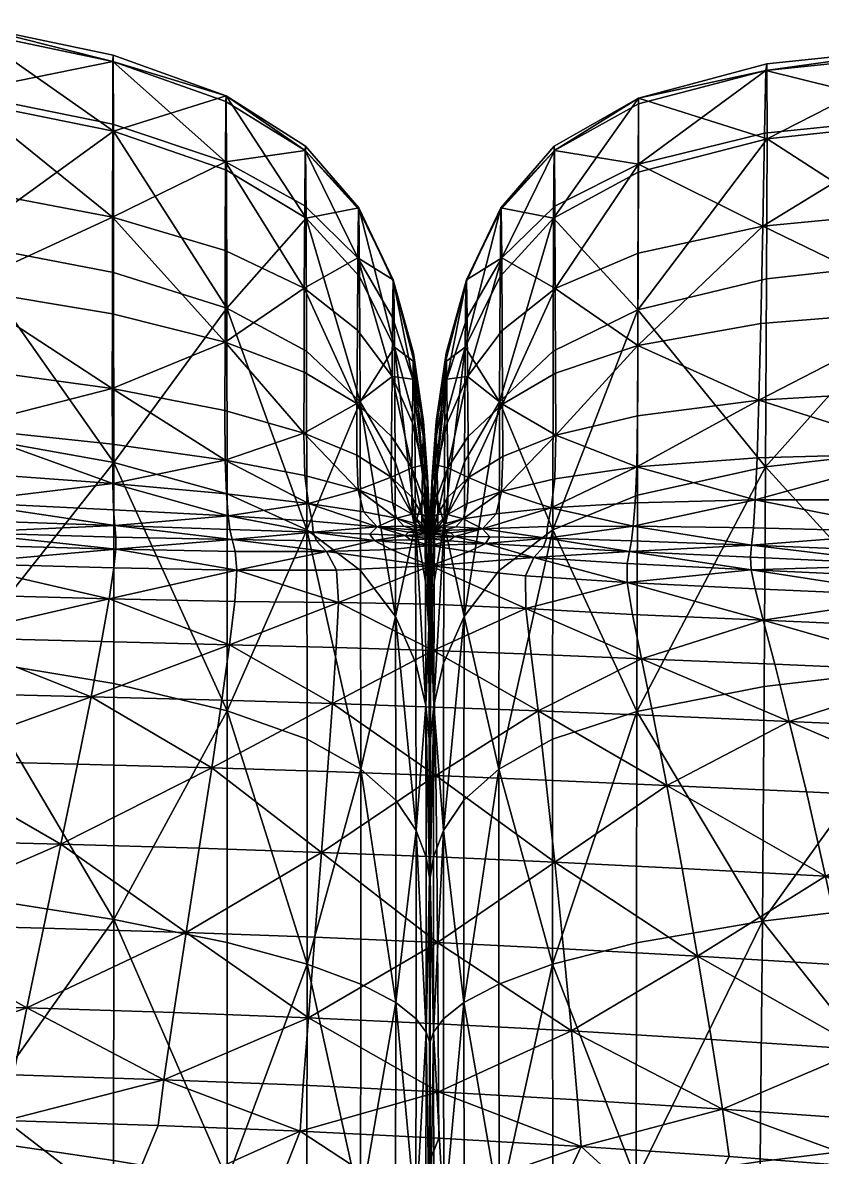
# Model space of a CAD drawing. Header units: millimetres. Extents: x -7995 to 5903, y -544 to 668.
# Drawn here: x 1129.1 to 1269.7, y 457.8 to 657.3 of the extents above; entities that cross this region are included whole.
import ezdxf

# ---------------------------------------------------------------- set-up
doc = ezdxf.new("R2010")
doc.units = ezdxf.units.MM
doc.layers.get('0').update_dxf_attribs({"true_color": 0x57e1c6})

msp = doc.modelspace()

# ---------------------------------------------------------------- meshes
at = {"color": 121, "true_color": 0xa6e5e5}
mesh = msp.add_polyface(dxfattribs=at)
corners = [(1117.78, 610.67, 625.95), (1117.8, 628.29, 657.15), (1144.89, 623.15, 656.39), (1144.86, 606.12, 626.14), (1117.81, 645, 697.19), (1144.92, 639.47, 695.36), (1164.76, 632.88, 693.84), (1164.71, 617.28, 656.11), (1164.67, 601.17, 626.94), (1117.85, 657.33, 789.76), (1144.99, 651.62, 785.64), (1144.95, 650.49, 739.59), (1117.83, 656.21, 742.57), (1164.87, 644.48, 781.3), (1164.81, 643.46, 736.7), (1117.88, 573, 596.82), (1118, 569.82, 599.42), (1082.18, 571.15, 598.3), (1117.87, 643.78, 835.24), (1145.03, 638.26, 830.04), (1117.89, 618.6, 876.77), (1145.06, 613.39, 870.6), (1164.99, 607.11, 863.38), (1164.93, 631.4, 824.21), (1145.09, 580.01, 905.16), (1165.04, 574.46, 896.73), (1117.9, 584.86, 912.11), (1145.05, 571.69, 598.64), (1145.29, 568.88, 601.01), (1117.81, 578.29, 595.36), (1144.92, 576.29, 597.14), (1117.78, 586.06, 597.86), (1144.85, 583.22, 599.34), (1164.7, 580.42, 601.6), (1164.93, 574.46, 599.7), (1165.23, 570.6, 601.14), (1144.84, 592.99, 608.06), (1117.78, 596.72, 607.12), (1164.64, 589.11, 609.72), (1178.52, 585.17, 612.42)]
mesh.append_faces([[corners[k] for k in face] for face in [(0, 1, 2), (2, 3, 0), (4, 5, 2), (2, 1, 4), (6, 7, 2), (2, 5, 6), (8, 3, 2), (2, 7, 8), (9, 10, 11), (11, 12, 9), (13, 14, 11), (11, 10, 13), (6, 5, 11), (11, 14, 6), (4, 12, 11), (11, 5, 4), (15, 16, 17), (9, 18, 19), (19, 10, 9), (20, 21, 19), (19, 18, 20), (22, 23, 19), (19, 21, 22), (13, 10, 19), (19, 23, 13), (22, 21, 24), (24, 25, 22), (20, 26, 24), (24, 21, 20), (15, 27, 28), (15, 29, 30), (30, 27, 15), (31, 32, 30), (30, 29, 31), (33, 34, 30), (30, 32, 33), (35, 27, 30), (30, 34, 35), (0, 3, 36), (36, 37, 0), (8, 38, 36), (36, 3, 8), (33, 32, 36), (36, 38, 33), (31, 37, 36), (36, 32, 31), (33, 38, 39), (39, 38, 8)]], dxfattribs={"vtx2": -1, "color": 121})
mesh = msp.add_polyface(dxfattribs=at)
corners = [(1292.48, 653.5, 789.64), (1292.63, 640.41, 834.99), (1337.51, 641.5, 838.96), (1292.49, 615.91, 876.38), (1336.49, 585.18, 916.01), (1292.09, 582.91, 911.57), (1291.49, 544.34, 938.37), (1292, 652.26, 742.52), (1259.79, 648.91, 739.57), (1259.96, 650.08, 785.59), (1291.28, 641.11, 697.18), (1259.54, 637.89, 695.35), (1237.37, 632.47, 693.84), (1237.38, 644.09, 781.29), (1289.52, 606.9, 625.95), (1258.88, 604.41, 626.14), (1259.22, 621.56, 656.39), (1290.42, 624.52, 657.15), (1237.28, 600.56, 626.94), (1286.69, 567.72, 596.82), (1287.24, 573.4, 595.36), (1326.63, 572.63, 594.16), (1287.91, 581.63, 597.86), (1329.46, 593.06, 606.58), (1288.68, 592.7, 607.12), (1259.99, 636.91, 829.94), (1237.34, 631.07, 824.19), (1237.27, 606.84, 863.34), (1259.9, 612.31, 870.45), (1259.72, 579.23, 904.94), (1336.19, 652.95, 745.23), (1332.98, 625.34, 658.05), (1257.59, 568.47, 598.64), (1257.92, 573.44, 597.14), (1236.45, 568.78, 601.14), (1237.09, 579.21, 601.6), (1258.24, 580.8, 599.34), (1258.55, 590.97, 608.06)]
mesh.append_faces([[corners[k] for k in face] for face in [(0, 1, 2), (2, 1, 3), (4, 5, 6), (3, 5, 4), (0, 7, 8), (8, 9, 0), (10, 11, 8), (8, 7, 10), (8, 11, 12), (13, 9, 8), (14, 15, 16), (16, 17, 14), (16, 15, 18), (12, 11, 16), (10, 17, 16), (16, 11, 10), (19, 20, 21), (21, 20, 22), (23, 24, 14), (22, 24, 23), (0, 9, 25), (25, 1, 0), (13, 26, 25), (25, 9, 13), (27, 28, 25), (25, 26, 27), (3, 1, 25), (25, 28, 3), (6, 5, 29), (3, 28, 29), (29, 5, 3), (29, 28, 27), (30, 7, 0), (10, 7, 30), (14, 17, 31), (31, 17, 10), (19, 32, 33), (33, 20, 19), (33, 32, 34), (35, 36, 33), (22, 20, 33), (33, 36, 22), (14, 24, 37), (37, 15, 14), (22, 36, 37), (37, 24, 22), (37, 36, 35), (18, 15, 37)]], dxfattribs={"vtx2": -1, "color": 121})
mesh = msp.add_polyface(dxfattribs=at)
corners = [(1213.49, 590.25, 631.77), (1213.42, 603.23, 658.38), (1222.75, 610.58, 656.66), (1222.8, 595.71, 628.7), (1213.34, 616, 693.03), (1222.68, 625.09, 692.95), (1237.37, 632.47, 693.84), (1237.34, 616.8, 656.11), (1237.28, 600.56, 626.94), (1213.14, 624.75, 773.22), (1222.52, 635.62, 777.05), (1222.6, 634.88, 734.21), (1237.38, 644.09, 781.29), (1237.39, 643.06, 736.7), (1259.79, 648.91, 739.57), (1259.22, 621.56, 656.39), (1222.44, 622.96, 818.13), (1212.94, 590.63, 847.5), (1222.36, 599.58, 855.53), (1237.27, 606.84, 863.34), (1237.34, 631.07, 824.19), (1222.3, 568.14, 887.34), (1237.18, 574.27, 896.67), (1259.72, 579.23, 904.94), (1209.92, 568.32, 609.09), (1221.36, 568.73, 604.41), (1221.18, 566.69, 605.43), (1236.45, 568.78, 601.14), (1236.8, 572.92, 599.7), (1257.92, 573.44, 597.14), (1237.09, 579.21, 601.6), (1222.01, 572, 603.24), (1213.26, 574.9, 609.6), (1222.65, 577.14, 604.91), (1222.84, 584.8, 612.42), (1213.54, 581.07, 616.49), (1237.23, 588.22, 609.72), (1258.55, 590.97, 608.06)]
mesh.append_faces([[corners[k] for k in face] for face in [(0, 1, 2), (2, 3, 0), (4, 5, 2), (2, 1, 4), (6, 7, 2), (2, 5, 6), (8, 3, 2), (2, 7, 8), (9, 10, 11), (12, 13, 11), (11, 10, 12), (6, 5, 11), (11, 13, 6), (11, 5, 4), (6, 13, 14), (14, 13, 12), (8, 7, 15), (15, 7, 6), (16, 10, 9), (17, 18, 16), (19, 20, 16), (16, 18, 19), (12, 10, 16), (16, 20, 12), (19, 18, 21), (21, 22, 19), (21, 18, 17), (19, 22, 23), (24, 25, 26), (26, 25, 27), (27, 28, 29), (29, 28, 30), (31, 25, 24), (32, 33, 31), (30, 28, 31), (31, 33, 30), (27, 25, 31), (31, 28, 27), (0, 3, 34), (34, 35, 0), (8, 36, 34), (34, 3, 8), (30, 33, 34), (34, 36, 30), (32, 35, 34), (34, 33, 32), (30, 36, 37), (37, 36, 8)]], dxfattribs={"vtx2": -1, "color": 121})
mesh = msp.add_polyface(dxfattribs=at)
corners = [(1187.87, 590.34, 631.77), (1178.56, 595.89, 628.7), (1178.61, 610.66, 656.66), (1187.94, 603.27, 658.38), (1164.67, 601.17, 626.94), (1164.71, 617.28, 656.11), (1164.76, 632.88, 693.84), (1178.68, 625.11, 692.95), (1188.02, 616.01, 693.03), (1188.21, 624.75, 773.22), (1188.11, 624.52, 732.41), (1178.75, 634.88, 734.21), (1178.84, 635.62, 777.05), (1164.81, 643.46, 736.7), (1164.87, 644.48, 781.3), (1188.42, 590.63, 847.5), (1179, 599.58, 855.53), (1179.06, 568.14, 887.34), (1188.49, 560.97, 877.49), (1164.99, 607.11, 863.38), (1165.04, 574.46, 896.73), (1178.92, 622.96, 818.13), (1188.32, 612.67, 812.17), (1164.93, 631.4, 824.21), (1187.82, 581.25, 616.49), (1178.52, 585.17, 612.42), (1188.1, 575.18, 609.6), (1178.71, 577.71, 604.91), (1164.7, 580.42, 601.6), (1179.35, 572.76, 603.24), (1189.03, 571.3, 608.16), (1191.44, 568.66, 609.09), (1165.23, 570.6, 601.14), (1164.93, 574.46, 599.7), (1180, 569.65, 604.41), (1193.9, 577.43, 622.24), (1194.03, 595.1, 661.62), (1194.23, 612.13, 731.63), (1194.46, 600.27, 806.67)]
mesh.append_faces([[corners[k] for k in face] for face in [(0, 1, 2), (2, 3, 0), (4, 5, 2), (2, 1, 4), (6, 7, 2), (2, 5, 6), (8, 3, 2), (2, 7, 8), (9, 10, 11), (11, 12, 9), (8, 7, 11), (11, 10, 8), (6, 13, 11), (11, 7, 6), (14, 12, 11), (11, 13, 14), (15, 16, 17), (17, 18, 15), (19, 20, 17), (17, 16, 19), (9, 12, 21), (21, 22, 9), (14, 23, 21), (21, 12, 14), (19, 16, 21), (21, 23, 19), (15, 22, 21), (21, 16, 15), (0, 24, 25), (25, 1, 0), (26, 27, 25), (25, 24, 26), (25, 27, 28), (4, 1, 25), (29, 30, 31), (32, 33, 29), (29, 34, 32), (28, 27, 29), (29, 33, 28), (26, 30, 29), (29, 27, 26), (35, 24, 0), (26, 24, 35), (0, 3, 36), (36, 3, 8), (37, 10, 9), (8, 10, 37), (9, 22, 38), (38, 22, 15)]], dxfattribs={"vtx2": -1, "color": 121})
mesh = msp.add_polyface(dxfattribs=at)
corners = [(1222.6, 634.88, 734.21), (1213.25, 624.52, 732.41), (1213.14, 624.75, 773.22), (1213.34, 616, 693.03), (1213.04, 612.67, 812.17), (1222.44, 622.96, 818.13), (1212.94, 590.63, 847.5), (1194.03, 595.1, 661.62), (1193.96, 584.58, 636.5), (1187.87, 590.34, 631.77), (1188.02, 616.01, 693.03), (1194.12, 605.46, 694.4), (1197.71, 594.63, 696.52), (1197.62, 586.94, 665.64), (1197.54, 579.06, 642.02), (1188.21, 624.75, 773.22), (1194.34, 611.58, 770.12), (1194.23, 612.13, 731.63), (1197.93, 597.72, 767.7), (1197.82, 599.2, 731.57), (1199.59, 587.18, 731.91), (1199.5, 584.65, 698.87), (1199.7, 584.79, 765.89), (1199.41, 579.54, 669.74), (1194.46, 600.27, 806.67), (1188.42, 590.63, 847.5), (1194.57, 580.08, 839.72), (1198.05, 587.26, 801.83), (1207.02, 611.58, 770.12), (1206.9, 600.27, 806.67), (1203.43, 597.72, 767.7), (1203.31, 587.26, 801.83), (1206.79, 580.08, 839.72), (1207.13, 612.13, 731.63), (1207.23, 605.46, 694.4), (1203.65, 594.62, 696.52), (1203.54, 599.2, 731.57), (1213.49, 590.25, 631.77), (1207.4, 584.55, 636.5), (1207.32, 595.09, 661.62), (1213.42, 603.23, 658.38), (1203.74, 586.93, 665.64), (1201.95, 579.54, 669.74), (1201.77, 587.18, 731.91), (1201.66, 584.79, 765.89), (1201.86, 584.65, 698.87)]
mesh.append_faces([[corners[k] for k in face] for face in [(0, 1, 2), (3, 1, 0), (2, 4, 5), (5, 4, 6), (7, 8, 9), (10, 11, 7), (12, 13, 7), (7, 11, 12), (7, 13, 14), (15, 16, 17), (18, 19, 17), (17, 16, 18), (12, 11, 17), (17, 19, 12), (17, 11, 10), (12, 19, 20), (20, 21, 12), (18, 22, 20), (20, 19, 18), (23, 13, 12), (24, 16, 15), (25, 26, 24), (18, 16, 24), (24, 27, 18), (2, 28, 29), (29, 4, 2), (30, 31, 29), (29, 28, 30), (6, 4, 29), (29, 32, 6), (2, 1, 33), (33, 28, 2), (3, 34, 33), (33, 1, 3), (35, 36, 33), (33, 34, 35), (30, 28, 33), (33, 36, 30), (37, 38, 39), (39, 40, 37), (35, 34, 39), (39, 41, 35), (3, 40, 39), (39, 34, 3), (35, 41, 42), (30, 36, 43), (43, 44, 30), (35, 45, 43), (43, 36, 35)]], dxfattribs={"vtx2": -1, "color": 121})
mesh = msp.add_polyface(dxfattribs=at)
corners = [(1200.2, 576.7, 700.93), (1200.27, 577.54, 732.37), (1200.57, 571.76, 732.65), (1200.79, 571.76, 732.65), (1201.09, 577.54, 732.37), (1201.16, 576.7, 700.93), (1187.87, 590.34, 631.77), (1193.96, 584.58, 636.5), (1193.9, 577.43, 622.24), (1197.54, 579.06, 642.02), (1197.49, 573.92, 628.74), (1194.11, 572.89, 615.98), (1188.1, 575.18, 609.6), (1199.34, 574.19, 647.47), (1199.29, 570.92, 635.04), (1194.03, 595.1, 661.62), (1200.35, 574.39, 764.63), (1199.59, 587.18, 731.91), (1199.7, 584.79, 765.89), (1199.5, 584.65, 698.87), (1197.62, 586.94, 665.64), (1199.41, 579.54, 669.74), (1197.71, 594.63, 696.52), (1200.13, 573.71, 673.18), (1198.16, 569.15, 832.59), (1198.05, 587.26, 801.83), (1194.46, 600.27, 806.67), (1194.57, 580.08, 839.72), (1199.81, 575.15, 797.83), (1197.93, 597.72, 767.7), (1203.2, 569.15, 832.59), (1206.79, 580.08, 839.72), (1206.9, 600.27, 806.67), (1203.31, 587.26, 801.83), (1201.55, 575.15, 797.83), (1201.66, 584.79, 765.89), (1201.01, 574.39, 764.63), (1203.43, 597.72, 767.7), (1203.82, 579.05, 642.02), (1203.74, 586.93, 665.64), (1207.32, 595.09, 661.62), (1207.4, 584.55, 636.5), (1201.95, 579.54, 669.74), (1202.02, 574.19, 647.47), (1201.28, 570.4, 651.99), (1201.86, 584.65, 698.87), (1201.23, 573.71, 673.18), (1203.65, 594.62, 696.52), (1201.77, 587.18, 731.91), (1213.49, 590.25, 631.77), (1213.54, 581.07, 616.49), (1207.46, 577.36, 622.24), (1213.26, 574.9, 609.6), (1207.25, 572.78, 615.98), (1203.87, 573.9, 628.74), (1202.07, 570.92, 635.04)]
mesh.append_faces([[corners[k] for k in face] for face in [(0, 1, 2), (3, 4, 5), (6, 7, 8), (9, 10, 8), (8, 7, 9), (8, 11, 12), (9, 13, 14), (9, 7, 15), (16, 1, 17), (17, 18, 16), (0, 19, 17), (17, 1, 0), (9, 20, 21), (21, 13, 9), (22, 19, 21), (0, 23, 21), (21, 19, 0), (24, 25, 26), (26, 27, 24), (16, 18, 28), (29, 25, 28), (28, 18, 29), (28, 25, 24), (30, 31, 32), (32, 33, 30), (34, 35, 36), (30, 33, 34), (37, 35, 34), (34, 33, 37), (38, 39, 40), (40, 41, 38), (42, 43, 44), (5, 45, 42), (42, 46, 5), (42, 45, 47), (38, 43, 42), (42, 39, 38), (36, 35, 48), (48, 4, 36), (5, 4, 48), (48, 45, 5), (49, 50, 51), (51, 41, 49), (52, 53, 51), (51, 50, 52), (38, 41, 51), (51, 54, 38), (55, 43, 38)]], dxfattribs={"vtx2": -1, "color": 121})
mesh = msp.add_polyface(dxfattribs=at)
corners = [(1157.84, 497.32, 188.72), (1180.43, 496.5, 188.63), (1179.32, 482.35, 121.36), (1202.04, 495.57, 188.61), (1181.61, 511.43, 263.68), (1182.71, 525.62, 340.23), (1201.71, 524.93, 340.18), (1160.14, 512.16, 263.8), (1162.32, 526.27, 340.38), (1188.53, 526.06, 900.41), (1188.49, 560.97, 877.49), (1179.06, 568.14, 887.34), (1179.09, 531.32, 911.63), (1165.06, 536.33, 922.19), (1165.04, 574.46, 896.73), (1179.09, 491.78, 926.51), (1188.52, 488.24, 914.51), (1165.05, 495.59, 937.7), (1184.61, 555.34, 532.26), (1184.24, 561.06, 573.28), (1200.8, 561.79, 581.68), (1201.24, 546.94, 477.1), (1184.2, 547.43, 476.79), (1165.43, 547.9, 476.4), (1166.37, 555.54, 530.13), (1166.76, 561.03, 569.81), (1183.57, 537.58, 412.03), (1164.08, 538.17, 412.2), (1165.9, 566.43, 601.3), (1166.46, 564.35, 591.88), (1145.47, 564.73, 590.42), (1191.44, 568.66, 609.09), (1190.15, 567.41, 607.62), (1180.18, 567.74, 605.43), (1180, 569.65, 604.41), (1190.9, 566.25, 605.21), (1180.74, 566.24, 603.23), (1165.53, 568.22, 603.03), (1165.23, 570.6, 601.14), (1182.52, 564.35, 594.72), (1193.86, 564.71, 598.56), (1179.35, 572.76, 603.24), (1194.65, 552.89, 867.71), (1188.42, 590.63, 847.5)]
mesh.append_faces([[corners[k] for k in face] for face in [(0, 1, 2), (2, 1, 3), (4, 5, 6), (3, 1, 4), (0, 7, 4), (4, 1, 0), (8, 5, 4), (4, 7, 8), (9, 10, 11), (11, 12, 9), (13, 12, 11), (11, 14, 13), (9, 12, 15), (15, 16, 9), (13, 17, 15), (15, 12, 13), (18, 19, 20), (21, 22, 18), (23, 24, 18), (18, 22, 23), (25, 19, 18), (18, 24, 25), (6, 5, 26), (8, 27, 26), (26, 5, 8), (23, 22, 26), (26, 27, 23), (26, 22, 21), (28, 29, 30), (30, 29, 25), (31, 32, 33), (33, 34, 31), (35, 36, 33), (33, 32, 35), (28, 37, 33), (33, 36, 28), (38, 34, 33), (33, 37, 38), (20, 19, 39), (25, 29, 39), (39, 19, 25), (28, 36, 39), (39, 29, 28), (35, 40, 39), (39, 36, 35), (31, 34, 41), (42, 10, 9), (43, 10, 42)]], dxfattribs={"vtx2": -1, "color": 121})
mesh = msp.add_polyface(dxfattribs=at)
corners = [(1200.07, 570.4, 651.99), (1200.46, 568.13, 654.69), (1200.44, 567.26, 643.33), (1200.04, 568.63, 640.22), (1200.35, 574.39, 764.63), (1200.62, 568.16, 763.88), (1200.57, 571.76, 732.65), (1200.27, 577.54, 732.37), (1200.68, 566.08, 763.63), (1200.68, 569.83, 732.74), (1200.68, 570.34, 702.58), (1200.53, 571.93, 702.17), (1200.2, 576.7, 700.93), (1200.79, 571.76, 732.65), (1200.13, 573.71, 673.18), (1200.49, 570.2, 675.24), (1200.68, 569.04, 675.93), (1200.68, 567.38, 655.6), (1191.44, 568.66, 609.09), (1189.03, 571.3, 608.16), (1194.8, 570.2, 614.87), (1196.12, 568.79, 616.24), (1188.1, 575.18, 609.6), (1194.11, 572.89, 615.98), (1197.55, 570.88, 622.99), (1197.84, 569.31, 621.99), (1198.44, 568.62, 623.24), (1193.9, 577.43, 622.24), (1197.49, 573.92, 628.74), (1199.29, 570.92, 635.04), (1199.34, 574.19, 647.47), (1200, 567.93, 634.89), (1199.28, 569.2, 629.57), (1197.54, 579.06, 642.02), (1199.33, 568.48, 628.15), (1199.54, 568.31, 628.97), (1199.41, 579.54, 669.74), (1194.65, 552.89, 867.71), (1194.57, 580.08, 839.72), (1188.42, 590.63, 847.5), (1199.81, 575.15, 797.83), (1200.44, 565.42, 794.84), (1198.21, 568.09, 617.44), (1200.04, 568.2, 630.18), (1199.46, 568.24, 624.27)]
mesh.append_faces([[corners[k] for k in face] for face in [(0, 1, 2), (2, 3, 0), (4, 5, 6), (6, 7, 4), (8, 9, 6), (6, 5, 8), (10, 11, 6), (6, 9, 10), (6, 11, 12), (10, 9, 13), (0, 14, 15), (15, 1, 0), (12, 11, 15), (15, 14, 12), (10, 16, 15), (15, 11, 10), (17, 1, 15), (15, 16, 17), (18, 19, 20), (20, 21, 18), (22, 23, 20), (20, 19, 22), (24, 25, 20), (20, 23, 24), (26, 21, 20), (20, 25, 26), (24, 23, 27), (27, 28, 24), (0, 3, 29), (29, 30, 0), (31, 32, 29), (29, 3, 31), (24, 28, 29), (29, 32, 24), (29, 28, 33), (26, 25, 34), (34, 35, 26), (24, 32, 34), (34, 25, 24), (34, 32, 31), (0, 30, 36), (36, 14, 0), (37, 38, 39), (40, 41, 4), (18, 21, 42), (42, 21, 26), (26, 35, 43), (43, 44, 26)]], dxfattribs={"vtx2": -1, "color": 121})
mesh = msp.add_polyface(dxfattribs=at)
corners = [(1218.99, 563.28, 594.72), (1207.58, 564.33, 598.57), (1210.48, 565.74, 605.21), (1221.18, 566.69, 605.43), (1211.21, 566.91, 607.62), (1209.92, 568.32, 609.09), (1200.7, 565.41, 603.02), (1200.8, 561.79, 581.68), (1200.68, 566.57, 607.99), (1204.07, 566.24, 606.89), (1205, 566.99, 608.96), (1204.4, 567.6, 611.67), (1200.68, 567.03, 609.43), (1200.68, 567.51, 612.34), (1201.36, 567.93, 634.89), (1200.95, 567.18, 638.13), (1200.92, 567.26, 643.33), (1201.32, 568.63, 640.22), (1200.68, 566.93, 639.23), (1200.68, 567.38, 655.6), (1200.9, 568.13, 654.69), (1200.68, 566.8, 644.36), (1201.44, 568.02, 632.32), (1201.11, 567.95, 634.38), (1201, 567.51, 636.09), (1201.41, 567.84, 632.98), (1200.68, 567.93, 635.39), (1200.68, 567.42, 637.21), (1201.01, 574.39, 764.63), (1200.74, 568.16, 763.88), (1200.7, 559.58, 793.05), (1200.92, 565.42, 794.84), (1206.71, 552.89, 867.71), (1212.87, 560.97, 877.49), (1212.94, 590.63, 847.5), (1206.79, 580.08, 839.72), (1203.2, 569.15, 832.59), (1201.55, 575.15, 797.83), (1201.45, 559.04, 826.51), (1202.03, 568.48, 628.15), (1201.81, 568.31, 628.97), (1203.15, 568.02, 617.44), (1200.68, 567.89, 617.99), (1200.68, 568.13, 624.72), (1201.9, 568.23, 624.27), (1202.92, 568.6, 623.24), (1201.32, 568.2, 630.18), (1200.68, 568.15, 630.88)]
mesh.append_faces([[corners[k] for k in face] for face in [(0, 1, 2), (3, 4, 5), (2, 4, 3), (6, 1, 7), (8, 9, 6), (2, 1, 6), (6, 9, 2), (5, 4, 10), (10, 11, 5), (2, 9, 10), (10, 4, 2), (8, 12, 10), (10, 9, 8), (13, 11, 10), (10, 12, 13), (14, 15, 16), (16, 17, 14), (16, 15, 18), (19, 20, 16), (16, 21, 19), (22, 23, 24), (24, 25, 22), (26, 27, 24), (24, 23, 26), (18, 15, 24), (24, 27, 18), (14, 25, 24), (24, 15, 14), (28, 29, 30), (30, 31, 28), (32, 33, 34), (32, 35, 36), (37, 38, 36), (22, 25, 39), (39, 40, 22), (39, 25, 14), (5, 11, 41), (13, 42, 41), (41, 11, 13), (43, 44, 41), (41, 42, 43), (41, 44, 45), (22, 40, 46), (46, 23, 22), (43, 47, 46), (46, 44, 43), (26, 23, 46), (46, 47, 26)]], dxfattribs={"vtx2": -1, "color": 121})
mesh = msp.add_polyface(dxfattribs=at)
corners = [(1212.94, 590.63, 847.5), (1212.87, 560.97, 877.49), (1222.3, 568.14, 887.34), (1209.92, 568.32, 609.09), (1212.33, 570.96, 608.16), (1222.01, 572, 603.24), (1213.26, 574.9, 609.6), (1201.28, 570.4, 651.99), (1201.32, 568.63, 640.22), (1200.92, 567.26, 643.33), (1200.9, 568.13, 654.69), (1201.01, 574.39, 764.63), (1201.09, 577.54, 732.37), (1200.79, 571.76, 732.65), (1200.74, 568.16, 763.88), (1201.16, 576.7, 700.93), (1200.83, 571.93, 702.17), (1200.68, 570.34, 702.58), (1200.68, 566.08, 763.63), (1200.68, 569.83, 732.74), (1200.87, 570.2, 675.24), (1201.23, 573.71, 673.18), (1200.68, 567.38, 655.6), (1200.68, 569.04, 675.93), (1206.79, 580.08, 839.72), (1206.71, 552.89, 867.71), (1200.92, 565.42, 794.84), (1201.55, 575.15, 797.83), (1201.95, 579.54, 669.74), (1203.81, 570.86, 622.99), (1203.87, 573.9, 628.74), (1207.46, 577.36, 622.24), (1207.25, 572.78, 615.98), (1205.24, 568.68, 616.24), (1206.56, 570.08, 614.87), (1202.92, 568.6, 623.24), (1203.52, 569.28, 621.99), (1201.36, 567.93, 634.89), (1202.08, 569.2, 629.57), (1202.03, 568.48, 628.15), (1201.81, 568.31, 628.97), (1202.02, 574.19, 647.47), (1202.07, 570.92, 635.04), (1203.82, 579.05, 642.02), (1203.15, 568.02, 617.44), (1201.9, 568.23, 624.27), (1201.32, 568.2, 630.18)]
mesh.append_faces([[corners[k] for k in face] for face in [(0, 1, 2), (3, 4, 5), (5, 4, 6), (7, 8, 9), (9, 10, 7), (11, 12, 13), (13, 14, 11), (15, 16, 13), (13, 16, 17), (18, 14, 13), (13, 19, 18), (7, 10, 20), (20, 21, 7), (22, 23, 20), (20, 10, 22), (17, 16, 20), (20, 23, 17), (15, 21, 20), (20, 16, 15), (0, 24, 25), (11, 26, 27), (7, 21, 28), (29, 30, 31), (31, 32, 29), (3, 33, 34), (34, 4, 3), (35, 36, 34), (34, 33, 35), (29, 32, 34), (34, 36, 29), (6, 4, 34), (34, 32, 6), (37, 38, 39), (29, 36, 39), (39, 38, 29), (35, 40, 39), (39, 36, 35), (7, 41, 42), (42, 8, 7), (43, 30, 42), (29, 38, 42), (42, 30, 29), (37, 8, 42), (42, 38, 37), (44, 33, 3), (35, 33, 44), (35, 45, 46), (46, 40, 35)]], dxfattribs={"vtx2": -1, "color": 121})
mesh = msp.add_polyface(dxfattribs=at)
corners = [(1103.54, 498.84, 189.17), (1132.72, 498.08, 188.9), (1129.81, 484.07, 121.53), (1157.84, 497.32, 188.72), (1110.16, 527.63, 341.06), (1138.73, 526.92, 340.66), (1135.81, 512.86, 264.04), (1106.94, 513.58, 264.39), (1162.32, 526.27, 340.38), (1160.14, 512.16, 263.8), (1082.18, 571.15, 598.3), (1118, 569.82, 599.42), (1118.03, 567.66, 598.59), (1117.91, 545.61, 939.02), (1145.11, 541.1, 931.51), (1145.09, 580.01, 905.16), (1117.9, 584.86, 912.11), (1165.06, 536.33, 922.19), (1165.04, 574.46, 896.73), (1117.9, 503.9, 955.27), (1145.1, 499.64, 947.49), (1165.05, 495.59, 937.7), (1112.77, 539.51, 412.87), (1141.11, 538.79, 412.49), (1114.82, 549.23, 476.72), (1142.96, 548.49, 476.45), (1165.43, 547.9, 476.4), (1164.08, 538.17, 412.2), (1117.33, 562.22, 568.24), (1145.13, 561.44, 568.48), (1144.3, 556.03, 529.47), (1116.33, 556.8, 529.54), (1166.76, 561.03, 569.81), (1166.37, 555.54, 530.13), (1117.86, 565.48, 589.73), (1145.47, 564.73, 590.42), (1145.48, 566.88, 599.77), (1165.9, 566.43, 601.3), (1145.29, 568.88, 601.01), (1117.88, 573, 596.82), (1165.23, 570.6, 601.14), (1165.53, 568.22, 603.03), (1145.05, 571.69, 598.64)]
mesh.append_faces([[corners[k] for k in face] for face in [(0, 1, 2), (2, 1, 3), (4, 5, 6), (6, 7, 4), (8, 9, 6), (6, 5, 8), (3, 1, 6), (6, 9, 3), (0, 7, 6), (6, 1, 0), (10, 11, 12), (13, 14, 15), (15, 16, 13), (17, 18, 15), (15, 14, 17), (13, 19, 20), (20, 14, 13), (17, 14, 20), (20, 21, 17), (4, 22, 23), (23, 5, 4), (24, 25, 23), (23, 22, 24), (26, 27, 23), (23, 25, 26), (8, 5, 23), (23, 27, 8), (28, 29, 30), (30, 31, 28), (32, 33, 30), (30, 29, 32), (26, 25, 30), (30, 33, 26), (24, 31, 30), (30, 25, 24), (28, 34, 35), (35, 29, 28), (12, 36, 35), (35, 34, 12), (35, 36, 37), (32, 29, 35), (38, 11, 39), (40, 41, 38), (38, 42, 40), (37, 36, 38), (38, 41, 37), (12, 11, 38), (38, 36, 12)]], dxfattribs={"vtx2": -1, "color": 121})
mesh = msp.add_polyface(dxfattribs=at)
corners = [(1200.8, 561.79, 581.68), (1193.86, 564.71, 598.56), (1200.7, 565.41, 603.02), (1190.9, 566.25, 605.21), (1197.3, 566.4, 606.89), (1200.68, 566.57, 607.99), (1191.44, 568.66, 609.09), (1196.96, 567.73, 611.67), (1196.36, 567.17, 608.96), (1190.15, 567.41, 607.62), (1200.68, 567.51, 612.34), (1200.68, 567.03, 609.43), (1200.68, 567.38, 655.6), (1200.68, 566.8, 644.36), (1200.44, 567.26, 643.33), (1200.46, 568.13, 654.69), (1200.68, 566.93, 639.23), (1200.41, 567.18, 638.13), (1200, 567.93, 634.89), (1200.04, 568.63, 640.22), (1200.92, 567.26, 643.33), (1199.91, 568.02, 632.32), (1199.94, 567.84, 632.98), (1200.36, 567.51, 636.09), (1200.25, 567.95, 634.38), (1200.68, 567.42, 637.21), (1200.68, 567.93, 635.39), (1200.7, 559.58, 793.05), (1200.74, 568.16, 763.88), (1200.68, 566.08, 763.63), (1200.35, 574.39, 764.63), (1200.44, 565.42, 794.84), (1200.66, 559.58, 793.05), (1200.62, 568.16, 763.88), (1199.54, 568.31, 628.97), (1199.33, 568.48, 628.15), (1198.16, 569.15, 832.59), (1194.57, 580.08, 839.72), (1194.65, 552.89, 867.71), (1199.91, 559.04, 826.51), (1199.81, 575.15, 797.83), (1198.21, 568.09, 617.44), (1198.44, 568.62, 623.24), (1199.46, 568.24, 624.27), (1200.68, 568.13, 624.72), (1200.68, 567.89, 617.99), (1200.04, 568.2, 630.18), (1200.68, 568.15, 630.88)]
mesh.append_faces([[corners[k] for k in face] for face in [(0, 1, 2), (3, 4, 2), (2, 1, 3), (2, 4, 5), (6, 7, 8), (8, 9, 6), (10, 11, 8), (8, 7, 10), (5, 4, 8), (8, 11, 5), (3, 9, 8), (8, 4, 3), (12, 13, 14), (14, 15, 12), (16, 17, 14), (14, 13, 16), (18, 19, 14), (14, 17, 18), (16, 13, 20), (21, 22, 23), (23, 24, 21), (18, 17, 23), (23, 22, 18), (16, 25, 23), (23, 17, 16), (26, 24, 23), (23, 25, 26), (27, 28, 29), (30, 31, 32), (32, 33, 30), (29, 33, 32), (21, 34, 35), (35, 22, 21), (18, 22, 35), (36, 37, 38), (36, 39, 40), (41, 7, 6), (42, 43, 41), (44, 45, 41), (41, 43, 44), (10, 7, 41), (41, 45, 10), (21, 24, 46), (46, 34, 21), (26, 47, 46), (46, 24, 26), (44, 43, 46), (46, 47, 44)]], dxfattribs={"vtx2": -1, "color": 121})
mesh = msp.add_polyface(dxfattribs=at)
corners = [(1202.04, 495.57, 188.61), (1224.19, 494.47, 188.63), (1225.57, 480.03, 121.36), (1247.76, 493.16, 188.72), (1250.21, 478.53, 121.42), (1242.37, 523.21, 340.38), (1245.05, 508.58, 263.8), (1222.65, 509.69, 263.68), (1221.11, 524.14, 340.23), (1212.83, 526.06, 900.41), (1222.26, 531.32, 911.63), (1222.3, 568.14, 887.34), (1237.1, 536.21, 922.12), (1237.18, 574.27, 896.67), (1259.72, 579.23, 904.94), (1237.03, 495.51, 937.63), (1259.16, 499.33, 947.19), (1259.47, 540.59, 931.25), (1236.96, 453.85, 943.03), (1222.27, 491.78, 926.51), (1239.96, 535.48, 412.2), (1263.89, 534.46, 412.49), (1237.91, 545.48, 476.4), (1219.72, 536.29, 412.03), (1218.52, 546.29, 476.79), (1235.39, 558.87, 569.81), (1236.31, 553.28, 530.13), (1217.57, 554.29, 532.26), (1217.51, 560.04, 573.28), (1259.3, 552.24, 529.47), (1257.9, 557.75, 568.48), (1235.38, 562.22, 591.88), (1257.21, 561.11, 590.42), (1235.79, 564.34, 601.3), (1257.05, 563.33, 599.77), (1210.48, 565.74, 605.21), (1220.66, 565.13, 603.23), (1218.99, 563.28, 594.72), (1236.45, 568.78, 601.14), (1236.13, 566.23, 603.03), (1221.18, 566.69, 605.43), (1257.24, 565.45, 601.01), (1257.59, 568.47, 598.64)]
mesh.append_faces([[corners[k] for k in face] for face in [(0, 1, 2), (3, 4, 2), (2, 1, 3), (5, 6, 7), (7, 8, 5), (3, 1, 7), (7, 6, 3), (9, 10, 11), (12, 13, 11), (11, 10, 12), (14, 13, 12), (12, 15, 16), (16, 17, 12), (16, 15, 18), (19, 10, 9), (18, 15, 19), (12, 10, 19), (19, 15, 12), (5, 20, 21), (21, 20, 22), (22, 20, 23), (23, 24, 22), (5, 8, 23), (23, 20, 5), (25, 26, 27), (27, 28, 25), (22, 24, 27), (27, 26, 22), (22, 26, 29), (25, 30, 29), (29, 26, 25), (25, 31, 32), (32, 30, 25), (33, 34, 32), (32, 31, 33), (35, 36, 37), (33, 31, 37), (37, 36, 33), (25, 28, 37), (37, 31, 25), (38, 39, 40), (33, 36, 40), (40, 39, 33), (40, 36, 35), (33, 39, 41), (41, 34, 33), (38, 42, 41), (41, 39, 38)]], dxfattribs={"vtx2": -1, "color": 121})
mesh = msp.add_polyface(dxfattribs=at)
corners = [(1291.49, 544.34, 938.37), (1290.71, 503.12, 954.54), (1333.72, 506.77, 959), (1289.75, 460.79, 960.13), (1296.14, 520.66, 341.06), (1299.41, 505.65, 264.39), (1270.26, 507.25, 264.04), (1266.9, 522.07, 340.66), (1302.69, 489.78, 189.17), (1273.63, 491.61, 188.9), (1247.76, 493.16, 188.72), (1245.05, 508.58, 263.8), (1242.37, 523.21, 340.38), (1276.7, 476.75, 121.53), (1250.21, 478.53, 121.42), (1305.67, 474.68, 121.7), (1293.21, 533.17, 412.87), (1329.59, 531.53, 413.34), (1290.69, 543.25, 476.72), (1326.51, 549.33, 529.62), (1288.66, 550.99, 529.54), (1287.2, 556.47, 568.24), (1286.41, 559.77, 589.73), (1324.93, 558.03, 589.17), (1286.14, 562.01, 598.59), (1325.02, 562.72, 598.3), (1286.28, 564.29, 599.42), (1286.69, 567.72, 596.82), (1259.72, 579.23, 904.94), (1259.47, 540.59, 931.25), (1237.1, 536.21, 922.12), (1259.16, 499.33, 947.19), (1333.68, 503.74, 264.9), (1263.89, 534.46, 412.49), (1237.91, 545.48, 476.4), (1261.33, 544.5, 476.45), (1259.3, 552.24, 529.47), (1257.9, 557.75, 568.48), (1257.21, 561.11, 590.42), (1257.05, 563.33, 599.77), (1257.24, 565.45, 601.01), (1257.59, 568.47, 598.64)]
mesh.append_faces([[corners[k] for k in face] for face in [(0, 1, 2), (2, 1, 3), (4, 5, 6), (6, 7, 4), (8, 9, 6), (6, 5, 8), (10, 11, 6), (6, 9, 10), (12, 7, 6), (6, 11, 12), (10, 9, 13), (13, 14, 10), (8, 15, 13), (13, 9, 8), (4, 16, 17), (17, 16, 18), (19, 20, 21), (18, 20, 19), (21, 22, 23), (23, 22, 24), (25, 26, 27), (24, 26, 25), (28, 29, 0), (30, 29, 28), (0, 29, 31), (31, 1, 0), (3, 1, 31), (32, 5, 4), (8, 5, 32), (4, 7, 33), (33, 16, 4), (33, 7, 12), (34, 35, 33), (18, 16, 33), (33, 35, 18), (21, 20, 36), (36, 37, 21), (18, 35, 36), (36, 20, 18), (36, 35, 34), (21, 37, 38), (38, 22, 21), (24, 22, 38), (38, 39, 24), (27, 26, 40), (40, 41, 27), (24, 39, 40), (40, 26, 24)]], dxfattribs={"vtx2": -1, "color": 121})
mesh = msp.add_polyface(dxfattribs=at)
corners = [(1200.8, 561.79, 581.68), (1201.01, 555.05, 533.69), (1184.61, 555.34, 532.26), (1201.24, 546.94, 477.1), (1201.48, 536.97, 411.96), (1183.57, 537.58, 412.03), (1182.52, 564.35, 594.72), (1193.86, 564.71, 598.56), (1222.3, 568.14, 887.34), (1212.87, 560.97, 877.49), (1212.83, 526.06, 900.41), (1218.52, 546.29, 476.79), (1219.72, 536.29, 412.03), (1217.51, 560.04, 573.28), (1217.57, 554.29, 532.26), (1207.58, 564.33, 598.57), (1218.99, 563.28, 594.72), (1200.68, 566.08, 763.63), (1200.68, 557.64, 792.45), (1200.7, 559.58, 793.05), (1200.68, 544.49, 818.17), (1200.65, 546.11, 819.1), (1200.84, 550.96, 821.88), (1200.92, 565.42, 794.84), (1200.52, 550.96, 821.88), (1200.71, 546.11, 819.1), (1200.66, 559.58, 793.05), (1200.44, 565.42, 794.84), (1200.74, 527.81, 840.99), (1200.58, 531.36, 844.62), (1200.62, 527.81, 840.99), (1200.78, 531.36, 844.62), (1188.53, 526.06, 900.41), (1194.69, 520.58, 889.09), (1194.65, 552.89, 867.71), (1198.29, 515.28, 878.41), (1198.24, 544.72, 858.57), (1198.16, 569.15, 832.59), (1199.91, 559.04, 826.51), (1199.98, 537.27, 850.68), (1199.81, 575.15, 797.83), (1206.71, 552.89, 867.71), (1206.67, 520.58, 889.09), (1203.2, 569.15, 832.59), (1203.11, 544.72, 858.57), (1203.07, 515.28, 878.41), (1201.45, 559.04, 826.51), (1201.55, 575.15, 797.83), (1201.37, 537.27, 850.68)]
mesh.append_faces([[corners[k] for k in face] for face in [(0, 1, 2), (2, 1, 3), (3, 4, 5), (6, 7, 0), (8, 9, 10), (3, 11, 12), (12, 4, 3), (0, 13, 14), (14, 1, 0), (3, 1, 14), (14, 11, 3), (0, 15, 16), (16, 13, 0), (17, 18, 19), (20, 21, 19), (19, 18, 20), (22, 23, 19), (19, 21, 22), (24, 25, 26), (26, 27, 24), (20, 18, 26), (26, 25, 20), (26, 18, 17), (20, 25, 28), (24, 29, 28), (28, 25, 24), (22, 21, 30), (30, 31, 22), (30, 21, 20), (32, 33, 34), (35, 36, 34), (34, 36, 37), (24, 38, 39), (39, 29, 24), (37, 36, 39), (39, 38, 37), (24, 27, 40), (40, 38, 24), (10, 9, 41), (41, 42, 10), (43, 44, 41), (41, 44, 45), (22, 46, 47), (47, 23, 22), (43, 46, 48), (48, 44, 43), (22, 31, 48), (48, 46, 22)]], dxfattribs={"vtx2": -1, "color": 121})
mesh = msp.add_polyface(dxfattribs=at)
corners = [(1201.71, 524.93, 340.18), (1201.89, 510.62, 263.64), (1181.61, 511.43, 263.68), (1202.04, 495.57, 188.61), (1183.57, 537.58, 412.03), (1201.48, 536.97, 411.96), (1221.11, 524.14, 340.23), (1222.65, 509.69, 263.68), (1224.19, 494.47, 188.63), (1212.83, 526.06, 900.41), (1212.84, 488.24, 914.51), (1222.27, 491.78, 926.51), (1219.72, 536.29, 412.03), (1200.75, 506.95, 861.95), (1200.6, 504.77, 857.65), (1200.61, 477.04, 868.06), (1200.68, 504.04, 856.22), (1200.75, 477.04, 868.06), (1200.76, 504.77, 857.65), (1200.61, 506.95, 861.95), (1200.74, 527.81, 840.99), (1200.58, 531.36, 844.62), (1200.68, 526.63, 839.77), (1200.68, 544.49, 818.17), (1200.78, 531.36, 844.62), (1200.62, 527.81, 840.99), (1194.65, 552.89, 867.71), (1194.69, 520.58, 889.09), (1198.29, 515.28, 878.41), (1199.98, 537.27, 850.68), (1200.02, 510.6, 869.12), (1198.24, 544.72, 858.57), (1188.53, 526.06, 900.41), (1188.52, 488.24, 914.51), (1194.68, 485.01, 902.3), (1198.28, 482.17, 890.71), (1200.01, 479.83, 880.59), (1206.67, 520.58, 889.09), (1206.68, 485.01, 902.3), (1203.07, 515.28, 878.41), (1203.08, 482.17, 890.71), (1201.34, 479.83, 880.59), (1201.33, 510.6, 869.12), (1206.71, 552.89, 867.71), (1201.37, 537.27, 850.68), (1203.11, 544.72, 858.57)]
mesh.append_faces([[corners[k] for k in face] for face in [(0, 1, 2), (2, 1, 3), (4, 5, 0), (0, 6, 7), (7, 1, 0), (3, 1, 7), (7, 8, 3), (9, 10, 11), (0, 5, 12), (12, 6, 0), (13, 14, 15), (15, 14, 16), (17, 18, 19), (16, 18, 17), (19, 18, 20), (20, 21, 19), (16, 22, 20), (20, 18, 16), (20, 22, 23), (13, 24, 25), (25, 14, 13), (23, 22, 25), (16, 14, 25), (25, 22, 16), (26, 27, 28), (19, 21, 29), (29, 30, 19), (28, 30, 29), (29, 31, 28), (32, 33, 34), (34, 27, 32), (28, 27, 34), (34, 35, 28), (19, 30, 36), (28, 35, 36), (36, 30, 28), (9, 37, 38), (38, 10, 9), (39, 40, 38), (38, 37, 39), (41, 42, 13), (39, 42, 41), (41, 40, 39), (39, 37, 43), (13, 42, 44), (44, 24, 13), (39, 45, 44), (44, 42, 39)]], dxfattribs={"vtx2": -1, "color": 121})
mesh = msp.add_polyface(dxfattribs=at)
corners = [(1202.23, 469.33, 68.11), (1178.41, 470.47, 68.12), (1179.32, 482.35, 121.36), (1202.15, 481.29, 121.34), (1202.04, 495.57, 188.61), (1202.28, 461.19, 35.17), (1177.87, 462.39, 35.17), (1197.66, 449.42, 17.7), (1225.57, 480.03, 121.36), (1222.27, 491.78, 926.51), (1212.84, 488.24, 914.51), (1212.89, 449.22, 919.49), (1227.32, 459.71, 35.17), (1221.07, 446.32, 17.67), (1201.47, 418.72, 10.75), (1200.61, 477.04, 868.06), (1200.76, 478.09, 872.76), (1200.75, 506.95, 861.95), (1200.68, 504.04, 856.22), (1200.68, 476.7, 866.49), (1200.68, 446.55, 870.08), (1200.63, 446.58, 871.7), (1200.79, 446.66, 876.54), (1200.61, 506.95, 861.95), (1200.6, 478.09, 872.76), (1200.75, 477.04, 868.06), (1200.56, 446.66, 876.54), (1200.73, 446.58, 871.7), (1200.7, 415.29, 868.07), (1200.66, 415.29, 868.07), (1188.47, 449.22, 919.49), (1194.63, 447.92, 906.98), (1194.68, 485.01, 902.3), (1188.52, 488.24, 914.51), (1198.22, 447.18, 895.06), (1198.28, 482.17, 890.71), (1194.55, 411.07, 902.75), (1200.01, 479.83, 880.59), (1199.97, 446.81, 884.63), (1206.73, 447.92, 906.98), (1206.81, 411.07, 902.75), (1203.14, 447.18, 895.06), (1206.68, 485.01, 902.3), (1203.08, 482.17, 890.71), (1201.34, 479.83, 880.59), (1201.39, 446.81, 884.63)]
mesh.append_faces([[corners[k] for k in face] for face in [(0, 1, 2), (2, 3, 0), (4, 3, 2), (0, 5, 6), (6, 1, 0), (6, 5, 7), (0, 3, 8), (8, 3, 4), (9, 10, 11), (12, 5, 0), (7, 5, 12), (12, 13, 7), (7, 13, 14), (15, 16, 17), (18, 19, 15), (20, 21, 15), (15, 19, 20), (22, 16, 15), (15, 21, 22), (23, 24, 25), (26, 27, 25), (25, 24, 26), (20, 19, 25), (25, 27, 20), (25, 19, 18), (20, 27, 28), (28, 27, 26), (22, 21, 29), (29, 21, 20), (30, 31, 32), (32, 33, 30), (34, 35, 32), (32, 31, 34), (36, 31, 30), (37, 24, 23), (34, 38, 37), (37, 35, 34), (26, 24, 37), (37, 38, 26), (11, 39, 40), (41, 39, 42), (42, 43, 41), (11, 10, 42), (42, 39, 11), (17, 16, 44), (22, 45, 44), (44, 16, 22), (41, 43, 44), (44, 45, 41)]], dxfattribs={"vtx2": -1, "color": 121})
mesh = msp.add_polyface(dxfattribs=at)
corners = [(1117.87, 379.08, 940.32), (1117.88, 419.13, 955.89), (1082.13, 423.72, 961.19), (1117.9, 461.24, 960.88), (1153.93, 471.45, 68.15), (1155.67, 483.25, 121.42), (1179.32, 482.35, 121.36), (1178.41, 470.47, 68.12), (1157.84, 497.32, 188.72), (1097.77, 473.14, 68.29), (1100.34, 484.87, 121.7), (1129.81, 484.07, 121.53), (1127.48, 472.31, 68.2), (1103.54, 498.84, 189.17), (1145.08, 457.25, 953.02), (1145.1, 499.64, 947.49), (1117.9, 503.9, 955.27), (1165.03, 453.9, 943.11), (1165.05, 495.59, 937.7), (1145.06, 415.53, 948.06), (1164.98, 412.91, 938.27), (1188.47, 449.22, 919.49), (1179.05, 451.21, 931.74), (1178.99, 411.3, 927.08), (1188.4, 410.68, 915.05), (1179.09, 491.78, 926.51), (1188.52, 488.24, 914.51), (1197.66, 449.42, 17.7), (1172.6, 448.98, 17.67), (1177.87, 462.39, 35.17), (1146.72, 448.36, 17.64), (1152.88, 463.39, 35.19), (1157.5, 421.15, 10.75), (1183.74, 426.55, 10.87), (1162.15, 394.35, 9.83), (1129.63, 415.61, 10.63), (1092.41, 453.32, 17.72), (1120.84, 450.87, 17.68), (1106.99, 423.01, 10.75), (1126.08, 464.27, 35.21), (1096.23, 465.11, 35.24), (1201.47, 418.72, 10.75)]
mesh.append_faces([[corners[k] for k in face] for face in [(0, 1, 2), (2, 1, 3), (4, 5, 6), (6, 7, 4), (6, 5, 8), (9, 10, 11), (11, 12, 9), (11, 10, 13), (8, 5, 11), (4, 12, 11), (11, 5, 4), (3, 14, 15), (15, 16, 3), (17, 18, 15), (15, 14, 17), (17, 14, 19), (19, 20, 17), (3, 1, 19), (19, 14, 3), (21, 22, 23), (23, 24, 21), (17, 20, 23), (23, 22, 17), (17, 22, 25), (25, 18, 17), (21, 26, 25), (25, 22, 21), (27, 28, 29), (30, 31, 29), (29, 28, 30), (4, 7, 29), (29, 31, 4), (32, 33, 34), (30, 28, 32), (32, 35, 30), (27, 33, 32), (32, 28, 27), (36, 37, 38), (30, 35, 38), (38, 37, 30), (9, 12, 39), (39, 40, 9), (4, 31, 39), (39, 12, 4), (30, 37, 39), (39, 31, 30), (39, 37, 36), (34, 33, 41)]], dxfattribs={"vtx2": -1, "color": 121})
mesh = msp.add_polyface(dxfattribs=at)
corners = [(1329.5, 423.23, 959.72), (1288.61, 418.89, 955.16), (1287.29, 378.96, 939.66), (1289.75, 460.79, 960.13), (1331.79, 464.95, 964.59), (1225.57, 480.03, 121.36), (1226.66, 467.93, 68.12), (1202.23, 469.33, 68.11), (1252.15, 466.26, 68.15), (1250.21, 478.53, 121.42), (1308.02, 462.02, 68.29), (1279.13, 464.3, 68.2), (1276.7, 476.75, 121.53), (1305.67, 474.68, 121.7), (1236.96, 453.85, 943.03), (1258.79, 457.06, 952.72), (1259.16, 499.33, 947.19), (1212.89, 449.22, 919.49), (1222.31, 451.21, 931.74), (1222.27, 491.78, 926.51), (1222.37, 411.3, 927.08), (1236.89, 412.89, 938.2), (1258.36, 415.43, 947.77), (1337.74, 472.28, 121.96), (1227.32, 459.71, 35.17), (1253.32, 457.93, 35.19), (1245.62, 442.9, 17.64), (1221.07, 446.32, 17.67), (1309.43, 453.44, 35.24), (1280.58, 455.85, 35.21), (1303.59, 441.56, 17.72), (1274.04, 442.38, 17.68), (1252.48, 414.9, 10.75), (1284.21, 419.04, 10.87), (1253.73, 387.5, 9.83), (1220.96, 410.55, 10.63), (1201.47, 418.72, 10.75), (1340.18, 450.68, 35.29), (1331.51, 437.24, 17.7), (1304.31, 410.2, 10.75)]
mesh.append_faces([[corners[k] for k in face] for face in [(0, 1, 2), (3, 1, 0), (0, 4, 3), (5, 6, 7), (8, 6, 5), (5, 9, 8), (10, 11, 12), (12, 13, 10), (8, 9, 12), (12, 11, 8), (14, 15, 16), (16, 15, 3), (17, 18, 19), (19, 18, 14), (14, 18, 20), (20, 21, 14), (20, 18, 17), (3, 15, 22), (22, 1, 3), (14, 21, 22), (22, 15, 14), (10, 13, 23), (7, 6, 24), (8, 25, 24), (24, 6, 8), (26, 27, 24), (24, 25, 26), (10, 28, 29), (29, 11, 10), (30, 31, 29), (29, 28, 30), (26, 25, 29), (29, 31, 26), (8, 11, 29), (29, 25, 8), (32, 33, 34), (26, 31, 32), (32, 35, 26), (30, 33, 32), (32, 31, 30), (26, 35, 36), (36, 27, 26), (37, 28, 10), (30, 28, 37), (37, 38, 30), (34, 33, 39), (30, 38, 39), (39, 33, 30)]], dxfattribs={"vtx2": -1, "color": 121})

doc.saveas('drawing.dxf')
